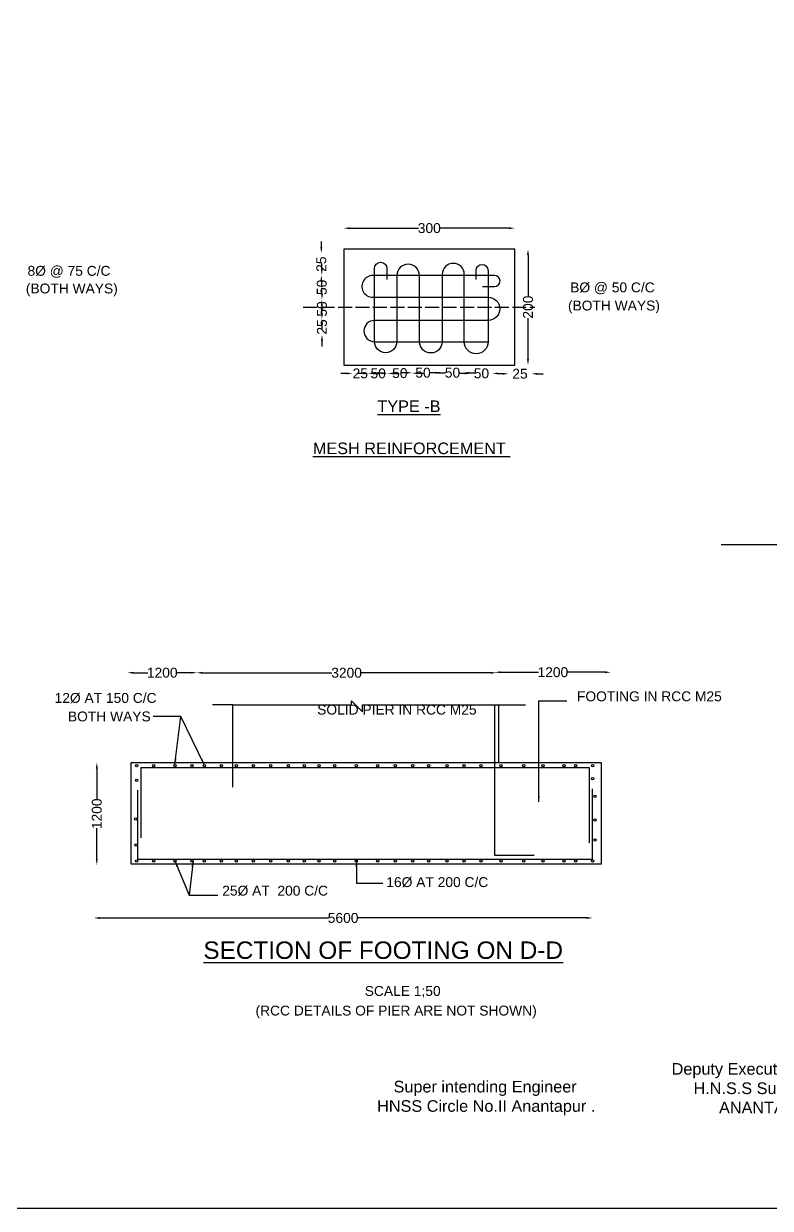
# Model space of a CAD drawing. Header units: millimetres. Extents: x 5124 to 2401919, y 2311 to 44369884.
# Drawn here: x 2382047 to 2388475, y 44348238 to 44358439 of the extents above; entities that cross this region are included whole.
import ezdxf

# ---------------------------------------------------------------- set-up
doc = ezdxf.new("R2010")
doc.units = ezdxf.units.MM
doc.header["$MEASUREMENT"] = 0
doc.linetypes.add('ACAD_ISO02W100', pattern=[15, 12, -3])
doc.layers.add('DRAWING', color=2, linetype='Continuous')
doc.layers.add('TEXT', color=7, linetype='Continuous')
doc.styles.get("Standard").update_dxf_attribs({"font": 'arial.ttf', "height": 85})
doc.dimstyles.get("Standard").update_dxf_attribs({"dimtxt": 85, "dimasz": 50, "dimexe": 0.18, "dimexo": 0.0625, "dimgap": 0.09, "dimtad": 0, "dimdec": 0, "dimzin": 0, "dimdsep": 46, "dimtxsty": 'Standard', "dimcen": 0.09, "dimse1": 1, "dimse2": 1, "dimadec": 0, "dimazin": 0, "dimtfac": 1, "dimtdec": 0, "dimtofl": 0, "dimtmove": 0, "dimatfit": 3, "dimfxl": 1, "dimtolj": 1, "dimtzin": 0, "dimarcsym": 0})

# ---------------------------------------------------------------- blocks, each defined once
blk = doc.blocks.new('*D143')
at = {"layer": 'Defpoints', "color": 0, "transparency": 16777216}
for p in [(2386275, 44356678), (2384803, 44356496), (2386275, 44356496)]:
    blk.add_point(p, dxfattribs=at)
at = {"layer": 'TEXT', "color": 0, "lineweight": -2, "transparency": 16777216}
for p, q in [((2384853, 44356678), (2385445, 44356678)), ((2386225, 44356678), (2385633, 44356678))]:
    blk.add_line(p, q, dxfattribs=at)
at = {"layer": 'TEXT', "color": 0, "transparency": 16777216}
for points in [[(2384853, 44356686), (2384853, 44356669), (2384803, 44356678)], [(2386225, 44356686), (2386225, 44356669), (2386275, 44356678)]]:
    blk.add_solid(points, dxfattribs=at)
at = {"layer": 'TEXT', "color": 0, "transparency": 16777216, "insert": (2385539, 44356678), "char_height": 85, "attachment_point": 5}
blk.add_mtext('\\A1;300', dxfattribs=at)
blk = doc.blocks.new('*D144')
at = {"layer": 'Defpoints', "color": 0, "transparency": 16777216}
for p in [(2386275, 44356496), (2386275, 44355499), (2386389, 44355499)]:
    blk.add_point(p, dxfattribs=at)
at = {"layer": 'TEXT', "color": 0, "lineweight": -2, "transparency": 16777216}
for p, q in [((2386389, 44356446), (2386389, 44356092)), ((2386389, 44355549), (2386389, 44355903))]:
    blk.add_line(p, q, dxfattribs=at)
at = {"layer": 'TEXT', "color": 0, "transparency": 16777216}
for points in [[(2386380, 44356446), (2386397, 44356446), (2386389, 44356496)], [(2386380, 44355549), (2386397, 44355549), (2386389, 44355499)]]:
    blk.add_solid(points, dxfattribs=at)
at = {"layer": 'TEXT', "color": 0, "transparency": 16777216, "insert": (2386389, 44355998), "char_height": 85, "attachment_point": 5, "rotation": 90}
blk.add_mtext('\\A1;200', dxfattribs=at)
blk = doc.blocks.new('*D145')
at = {"layer": 'Defpoints', "color": 0, "transparency": 16777216}
for p in [(2384615, 44355895), (2384666, 44355895), (2384663, 44355760)]:
    blk.add_point(p, dxfattribs=at)
at = {"layer": 'TEXT', "color": 0, "lineweight": -2, "transparency": 16777216}
for p, q in [((2384615, 44355945), (2384615, 44355995)), ((2384615, 44355710), (2384615, 44355660))]:
    blk.add_line(p, q, dxfattribs=at)
at = {"layer": 'TEXT', "color": 0, "transparency": 16777216}
for points in [[(2384607, 44355945), (2384624, 44355945), (2384615, 44355895)], [(2384607, 44355710), (2384624, 44355710), (2384615, 44355760)]]:
    blk.add_solid(points, dxfattribs=at)
at = {"layer": 'TEXT', "color": 0, "transparency": 16777216, "insert": (2384615, 44355827), "char_height": 85, "attachment_point": 5, "rotation": 90}
blk.add_mtext('\\A1;25', dxfattribs=at)
blk = doc.blocks.new('*D146')
at = {"layer": 'Defpoints', "color": 0, "transparency": 16777216}
for p in [(2384615, 44356063), (2384626, 44356063), (2384616, 44355901)]:
    blk.add_point(p, dxfattribs=at)
at = {"layer": 'TEXT', "color": 0, "lineweight": -2, "transparency": 16777216}
for p, q in [((2384615, 44356113), (2384615, 44356163)), ((2384615, 44355851), (2384615, 44355801))]:
    blk.add_line(p, q, dxfattribs=at)
at = {"layer": 'TEXT', "color": 0, "transparency": 16777216}
for points in [[(2384607, 44356113), (2384624, 44356113), (2384615, 44356063)], [(2384607, 44355851), (2384624, 44355851), (2384615, 44355901)]]:
    blk.add_solid(points, dxfattribs=at)
at = {"layer": 'TEXT', "color": 0, "transparency": 16777216, "insert": (2384615, 44355982), "char_height": 85, "attachment_point": 5, "rotation": 90}
blk.add_mtext('\\A1;50', dxfattribs=at)
blk = doc.blocks.new('*D147')
at = {"layer": 'Defpoints', "color": 0, "transparency": 16777216}
for p in [(2384614, 44356274), (2384624, 44356274), (2384615, 44356063)]:
    blk.add_point(p, dxfattribs=at)
at = {"layer": 'TEXT', "color": 0, "lineweight": -2, "transparency": 16777216}
for p, q in [((2384614, 44356324), (2384614, 44356374)), ((2384614, 44356013), (2384614, 44355963))]:
    blk.add_line(p, q, dxfattribs=at)
at = {"layer": 'TEXT', "color": 0, "transparency": 16777216}
for points in [[(2384605, 44356324), (2384622, 44356324), (2384614, 44356274)], [(2384605, 44356013), (2384622, 44356013), (2384614, 44356063)]]:
    blk.add_solid(points, dxfattribs=at)
at = {"layer": 'TEXT', "color": 0, "transparency": 16777216, "insert": (2384614, 44356168), "char_height": 85, "attachment_point": 5, "rotation": 90}
blk.add_mtext('\\A1;50', dxfattribs=at)
blk = doc.blocks.new('*D148')
at = {"layer": 'Defpoints', "color": 0, "transparency": 16777216}
for p in [(2384610, 44356462), (2384619, 44356462), (2384614, 44356274)]:
    blk.add_point(p, dxfattribs=at)
at = {"layer": 'TEXT', "color": 0, "lineweight": -2, "transparency": 16777216}
for p, q in [((2384610, 44356512), (2384610, 44356562)), ((2384610, 44356224), (2384610, 44356174))]:
    blk.add_line(p, q, dxfattribs=at)
at = {"layer": 'TEXT', "color": 0, "transparency": 16777216}
for points in [[(2384601, 44356512), (2384618, 44356512), (2384610, 44356462)], [(2384601, 44356224), (2384618, 44356224), (2384610, 44356274)]]:
    blk.add_solid(points, dxfattribs=at)
at = {"layer": 'TEXT', "color": 0, "transparency": 16777216, "insert": (2384610, 44356368), "char_height": 85, "attachment_point": 5, "rotation": 90}
blk.add_mtext('\\A1;25', dxfattribs=at)
blk = doc.blocks.new('*D149')
at = {"layer": 'Defpoints', "color": 0, "transparency": 16777216}
for p in [(2386220, 44355431), (2386420, 44355431), (2386420, 44355424)]:
    blk.add_point(p, dxfattribs=at)
at = {"layer": 'TEXT', "color": 0, "lineweight": -2, "transparency": 16777216}
for p, q in [((2386170, 44355424), (2386120, 44355424)), ((2386470, 44355424), (2386520, 44355424))]:
    blk.add_line(p, q, dxfattribs=at)
at = {"layer": 'TEXT', "color": 0, "transparency": 16777216}
for points in [[(2386170, 44355432), (2386170, 44355415), (2386220, 44355424)], [(2386470, 44355432), (2386470, 44355415), (2386420, 44355424)]]:
    blk.add_solid(points, dxfattribs=at)
at = {"layer": 'TEXT', "color": 0, "transparency": 16777216, "insert": (2386320, 44355424), "char_height": 85, "attachment_point": 5}
blk.add_mtext('\\A1;25', dxfattribs=at)
blk = doc.blocks.new('*D150')
at = {"layer": 'Defpoints', "color": 0, "transparency": 16777216}
for p in [(2385012, 44355427), (2384877, 44355379), (2385012, 44355376)]:
    blk.add_point(p, dxfattribs=at)
at = {"layer": 'TEXT', "color": 0, "lineweight": -2, "transparency": 16777216}
for p, q in [((2384827, 44355427), (2384777, 44355427)), ((2385062, 44355427), (2385112, 44355427))]:
    blk.add_line(p, q, dxfattribs=at)
at = {"layer": 'TEXT', "color": 0, "transparency": 16777216}
for points in [[(2384827, 44355435), (2384827, 44355419), (2384877, 44355427)], [(2385062, 44355435), (2385062, 44355419), (2385012, 44355427)]]:
    blk.add_solid(points, dxfattribs=at)
at = {"layer": 'TEXT', "color": 0, "transparency": 16777216, "insert": (2384945, 44355427), "char_height": 85, "attachment_point": 5}
blk.add_mtext('\\A1;25', dxfattribs=at)
blk = doc.blocks.new('*D151')
at = {"layer": 'Defpoints', "color": 0, "transparency": 16777216}
for p in [(2385018, 44355426), (2385180, 44355427), (2385180, 44355417)]:
    blk.add_point(p, dxfattribs=at)
at = {"layer": 'TEXT', "color": 0, "lineweight": -2, "transparency": 16777216}
for p, q in [((2384968, 44355427), (2384918, 44355427)), ((2385230, 44355427), (2385280, 44355427))]:
    blk.add_line(p, q, dxfattribs=at)
at = {"layer": 'TEXT', "color": 0, "transparency": 16777216}
for points in [[(2384968, 44355435), (2384968, 44355419), (2385018, 44355427)], [(2385230, 44355435), (2385230, 44355419), (2385180, 44355427)]]:
    blk.add_solid(points, dxfattribs=at)
at = {"layer": 'TEXT', "color": 0, "transparency": 16777216, "insert": (2385099, 44355427), "char_height": 85, "attachment_point": 5}
blk.add_mtext('\\A1;50', dxfattribs=at)
blk = doc.blocks.new('*D152')
at = {"layer": 'Defpoints', "color": 0, "transparency": 16777216}
for p in [(2385180, 44355427), (2385391, 44355429), (2385391, 44355418)]:
    blk.add_point(p, dxfattribs=at)
at = {"layer": 'TEXT', "color": 0, "lineweight": -2, "transparency": 16777216}
for p, q in [((2385130, 44355429), (2385080, 44355429)), ((2385441, 44355429), (2385491, 44355429))]:
    blk.add_line(p, q, dxfattribs=at)
at = {"layer": 'TEXT', "color": 0, "transparency": 16777216}
for points in [[(2385130, 44355437), (2385130, 44355420), (2385180, 44355429)], [(2385441, 44355437), (2385441, 44355420), (2385391, 44355429)]]:
    blk.add_solid(points, dxfattribs=at)
at = {"layer": 'TEXT', "color": 0, "transparency": 16777216, "insert": (2385285, 44355429), "char_height": 85, "attachment_point": 5}
blk.add_mtext('\\A1;50', dxfattribs=at)
blk = doc.blocks.new('*D153')
at = {"layer": 'Defpoints', "color": 0, "transparency": 16777216}
for p in [(2385391, 44355429), (2385579, 44355433), (2385579, 44355423)]:
    blk.add_point(p, dxfattribs=at)
at = {"layer": 'TEXT', "color": 0, "lineweight": -2, "transparency": 16777216}
for p, q in [((2385341, 44355433), (2385291, 44355433)), ((2385629, 44355433), (2385679, 44355433))]:
    blk.add_line(p, q, dxfattribs=at)
at = {"layer": 'TEXT', "color": 0, "transparency": 16777216}
for points in [[(2385341, 44355441), (2385341, 44355424), (2385391, 44355433)], [(2385629, 44355441), (2385629, 44355424), (2385579, 44355433)]]:
    blk.add_solid(points, dxfattribs=at)
at = {"layer": 'TEXT', "color": 0, "transparency": 16777216, "insert": (2385485, 44355433), "char_height": 85, "attachment_point": 5}
blk.add_mtext('\\A1;50', dxfattribs=at)
blk = doc.blocks.new('*D154')
at = {"layer": 'Defpoints', "color": 0, "transparency": 16777216}
for p in [(2385645, 44355429), (2385833, 44355433), (2385833, 44355423)]:
    blk.add_point(p, dxfattribs=at)
at = {"layer": 'TEXT', "color": 0, "lineweight": -2, "transparency": 16777216}
for p, q in [((2385595, 44355433), (2385545, 44355433)), ((2385883, 44355433), (2385933, 44355433))]:
    blk.add_line(p, q, dxfattribs=at)
at = {"layer": 'TEXT', "color": 0, "transparency": 16777216}
for points in [[(2385595, 44355441), (2385595, 44355424), (2385645, 44355433)], [(2385883, 44355441), (2385883, 44355424), (2385833, 44355433)]]:
    blk.add_solid(points, dxfattribs=at)
at = {"layer": 'TEXT', "color": 0, "transparency": 16777216, "insert": (2385739, 44355433), "char_height": 85, "attachment_point": 5}
blk.add_mtext('\\A1;50', dxfattribs=at)
blk = doc.blocks.new('*D155')
at = {"layer": 'Defpoints', "color": 0, "transparency": 16777216}
for p in [(2385894, 44355423), (2386082, 44355427), (2386082, 44355418)]:
    blk.add_point(p, dxfattribs=at)
at = {"layer": 'TEXT', "color": 0, "lineweight": -2, "transparency": 16777216}
for p, q in [((2385844, 44355427), (2385794, 44355427)), ((2386132, 44355427), (2386182, 44355427))]:
    blk.add_line(p, q, dxfattribs=at)
at = {"layer": 'TEXT', "color": 0, "transparency": 16777216}
for points in [[(2385844, 44355435), (2385844, 44355419), (2385894, 44355427)], [(2386132, 44355435), (2386132, 44355419), (2386082, 44355427)]]:
    blk.add_solid(points, dxfattribs=at)
at = {"layer": 'TEXT', "color": 0, "transparency": 16777216, "insert": (2385988, 44355427), "char_height": 85, "attachment_point": 5}
blk.add_mtext('\\A1;50', dxfattribs=at)
blk = doc.blocks.new('*D164')
at = {"layer": 'Defpoints', "color": 0, "transparency": 16777216}
for p in [(2382677, 44352075), (2382969, 44352075), (2382969, 44351195)]:
    blk.add_point(p, dxfattribs=at)
at = {"layer": 'TEXT', "color": 0, "lineweight": -2, "transparency": 16777216}
for p, q in [((2382677, 44352025), (2382677, 44351758)), ((2382677, 44351245), (2382677, 44351512))]:
    blk.add_line(p, q, dxfattribs=at)
at = {"layer": 'TEXT', "color": 0, "transparency": 16777216}
for points in [[(2382668, 44352025), (2382685, 44352025), (2382677, 44352075)], [(2382668, 44351245), (2382685, 44351245), (2382677, 44351195)]]:
    blk.add_solid(points, dxfattribs=at)
at = {"layer": 'TEXT', "color": 0, "transparency": 16777216, "insert": (2382677, 44351635), "char_height": 85, "attachment_point": 5, "rotation": 90}
blk.add_mtext('\\A1;1200', dxfattribs=at)
blk = doc.blocks.new('*D165')
at = {"layer": 'Defpoints', "color": 0, "transparency": 16777216}
for p in [(2382650, 44350895), (2386945, 44350895), (2386945, 44350738)]:
    blk.add_point(p, dxfattribs=at)
at = {"layer": 'TEXT', "color": 0, "lineweight": -2, "transparency": 16777216}
for p, q in [((2382700, 44350738), (2384670, 44350738)), ((2386895, 44350738), (2384924, 44350738))]:
    blk.add_line(p, q, dxfattribs=at)
at = {"layer": 'TEXT', "color": 0, "transparency": 16777216}
for points in [[(2382700, 44350746), (2382700, 44350730), (2382650, 44350738)], [(2386895, 44350746), (2386895, 44350730), (2386945, 44350738)]]:
    blk.add_solid(points, dxfattribs=at)
at = {"layer": 'TEXT', "color": 0, "transparency": 16777216, "insert": (2384797, 44350738), "char_height": 85, "attachment_point": 5}
blk.add_mtext('\\A1;5600', dxfattribs=at)
blk = doc.blocks.new('*D166')
at = {"layer": 'Defpoints', "color": 0, "transparency": 16777216}
for p in [(2382940, 44352850), (2383540, 44352850), (2383540, 44352850)]:
    blk.add_point(p, dxfattribs=at)
at = {"layer": 'TEXT', "color": 0, "lineweight": -2, "transparency": 16777216}
for p, q in [((2382990, 44352850), (2383117, 44352850)), ((2383490, 44352850), (2383363, 44352850))]:
    blk.add_line(p, q, dxfattribs=at)
at = {"layer": 'TEXT', "color": 0, "transparency": 16777216}
for points in [[(2382990, 44352858), (2382990, 44352842), (2382940, 44352850)], [(2383490, 44352858), (2383490, 44352842), (2383540, 44352850)]]:
    blk.add_solid(points, dxfattribs=at)
at = {"layer": 'TEXT', "color": 0, "transparency": 16777216, "insert": (2383240, 44352850), "char_height": 85, "attachment_point": 5}
blk.add_mtext('\\A1;1200', dxfattribs=at)
blk = doc.blocks.new('*D167')
at = {"layer": 'Defpoints', "color": 0, "transparency": 16777216}
for p in [(2383536, 44352850), (2386117, 44352850), (2386117, 44352849)]:
    blk.add_point(p, dxfattribs=at)
at = {"layer": 'TEXT', "color": 0, "lineweight": -2, "transparency": 16777216}
for p, q in [((2383586, 44352849), (2384700, 44352849)), ((2386067, 44352849), (2384953, 44352849))]:
    blk.add_line(p, q, dxfattribs=at)
at = {"layer": 'TEXT', "color": 0, "transparency": 16777216}
for points in [[(2383586, 44352858), (2383586, 44352841), (2383536, 44352849)], [(2386067, 44352858), (2386067, 44352841), (2386117, 44352849)]]:
    blk.add_solid(points, dxfattribs=at)
at = {"layer": 'TEXT', "color": 0, "transparency": 16777216, "insert": (2384827, 44352849), "char_height": 85, "attachment_point": 5}
blk.add_mtext('\\A1;3200', dxfattribs=at)
blk = doc.blocks.new('*D168')
at = {"layer": 'Defpoints', "color": 0, "transparency": 16777216}
for p in [(2386103, 44352852), (2387103, 44352854), (2387103, 44352852)]:
    blk.add_point(p, dxfattribs=at)
at = {"layer": 'TEXT', "color": 0, "lineweight": -2, "transparency": 16777216}
for p, q in [((2386153, 44352854), (2386480, 44352854)), ((2387053, 44352854), (2386726, 44352854))]:
    blk.add_line(p, q, dxfattribs=at)
at = {"layer": 'TEXT', "color": 0, "transparency": 16777216}
for points in [[(2386153, 44352862), (2386153, 44352846), (2386103, 44352854)], [(2387053, 44352862), (2387053, 44352846), (2387103, 44352854)]]:
    blk.add_solid(points, dxfattribs=at)
at = {"layer": 'TEXT', "color": 0, "transparency": 16777216, "insert": (2386603, 44352854), "char_height": 85, "attachment_point": 5}
blk.add_mtext('\\A1;1200', dxfattribs=at)

msp = doc.modelspace()

# ---------------------------------------------------------------- linework, layer by layer
at = {"layer": 'DRAWING', "color": 0}
for points in [[(2384803.3, 44355499), (2386274.7, 44355499), (2386274.7, 44356496.3), (2384803.3, 44356496.3)], [(2382968.8, 44351203.6), (2387021, 44351203.6), (2387021, 44352075.1), (2382968.8, 44352075.1)]]:
    msp.add_lwpolyline(points, close=True, dxfattribs=at)
for points in [[(2385650, 44356279.3), (2385650, 44355700.5, -1), (2385455.2, 44355700.5), (2385455.2, 44356269.4, 1), (2385259.3, 44356269.4), (2385259.3, 44355700.5, -1), (2385067.3, 44355700.5), (2385067.3, 44356331, -1), (2385173.6, 44356331), (2385173.6, 44356236.4)], [(2385941.8, 44356236), (2385941.8, 44356313.5, -1), (2386044.8, 44356313.5), (2386044.8, 44355698.5, -1), (2385840.4, 44355698.5), (2385840.4, 44356279.3, 1), (2385650, 44356279.3)], [(2385996.2, 44356174.6), (2386100.2, 44356174.6, 1), (2386100.2, 44356270.1), (2385052.7, 44356270.1, 1.0813357), (2385067.3, 44356083.6), (2386044.8, 44356083.6, -1), (2386044.8, 44355883.1), (2385067.3, 44355883.1, 1), (2385067.3, 44355700.5), (2386044.8, 44355700.5)]]:
    msp.add_lwpolyline(points, format="xyb", dxfattribs=at)
at = {"layer": 'DRAWING', "color": 0, "linetype": 'ACAD_ISO02W100', "ltscale": 10}
msp.add_lwpolyline([(2384454.3, 44355997.7), (2386448.9, 44355997.7)], dxfattribs=at)
at = {"layer": 'DRAWING', "color": 0}
for points in [[(2389992.3, 44353952.4), (2388051.6, 44353952.4)], [(2383847.6, 44351864.3), (2383847.6, 44352573.8), (2383673.9, 44352573.8)], [(2383847.6, 44352573.8), (2384869, 44352573.8), (2384869, 44352607.7), (2384963.8, 44352513.8), (2384963.8, 44352573.8), (2386366.4, 44352573.8)], [(2386101.3, 44352573.8), (2386101.3, 44351278.7), (2386441.5, 44351278.7)], [(2386136.8, 44352075.1), (2386136.8, 44352573.8)], [(2386917.6, 44351384.4), (2386917.6, 44352032), (2383054.4, 44352032), (2383054.4, 44351427.1)], [(2383027.3, 44351839), (2383027.3, 44351244.3), (2386943.3, 44351244.3), (2386943.3, 44351851)]]:
    msp.add_lwpolyline(points, dxfattribs=at)
for centre in [(2383019.2, 44352049.7), (2383167.1, 44352049.7), (2383349, 44352049.7), (2383495.2, 44352049.7), (2383601.2, 44352049.7), (2383748.4, 44352049.7), (2383878.2, 44352049.7), (2384023.3, 44352049.7), (2384172.8, 44352049.7), (2384325.6, 44352049.7), (2384462.1, 44352049.7), (2384589.3, 44352049.7), (2384725.4, 44352049.7), (2384911, 44352049.7), (2385095.9, 44352049.7), (2385245.9, 44352049.7), (2385396.5, 44352049.7), (2385532.6, 44352049.7), (2385690.6, 44352049.7), (2385839.2, 44352049.7), (2385985.2, 44352049.7), (2386156.1, 44352049.7), (2386352.8, 44352049.7), (2386519.3, 44352049.7), (2386699.3, 44352049.7), (2386798.2, 44352049.7), (2386945.2, 44352049.7), (2383019.2, 44351924.6), (2386945.2, 44351936.7), (2386966.8, 44351785.1), (2383011.8, 44351591.2), (2386966.8, 44351582.9), (2383015, 44351367.7), (2386966.8, 44351408.1), (2383020.1, 44351229.5), (2383167.1, 44351229.5), (2383349, 44351229.5), (2383495.2, 44351229.5), (2383601.2, 44351229.5), (2383748.4, 44351229.5), (2383878.2, 44351229.5), (2384023.3, 44351229.5), (2384172.8, 44351229.5), (2384325.6, 44351229.5), (2384462.1, 44351229.5), (2384589.3, 44351229.5), (2384725.4, 44351229.5), (2384911, 44351229.5), (2385095.9, 44351229.5), (2385245.9, 44351229.5), (2385396.5, 44351229.5), (2385532.6, 44351229.5), (2385690.6, 44351229.5), (2385839.2, 44351229.5), (2385985.2, 44351229.5), (2386156.1, 44351229.5), (2386352.8, 44351229.5), (2386519.3, 44351229.5), (2386699.3, 44351229.5), (2386798.2, 44351229.5), (2386945.2, 44351229.5)]:
    msp.add_circle(centre, 10.1, dxfattribs=at)
at = {"layer": 'TEXT'}
msp.add_lwpolyline([(2401919.4, 44369883.7), (2370580.1, 44369883.7), (2370580.1, 44348238.1), (2401919.4, 44348238.1)], close=True, dxfattribs=at)

# ---------------------------------------------------------------- texts
at = {"layer": 'TEXT', "color": 0}
for s, height, p in [('8Ø @ 75 C/C', 85, (2382080.2, 44356267.9)), ('BØ @ 50 C/C', 85, (2386752.1, 44356125.6)), ('(BOTH WAYS)', 85, (2382065.7, 44356116)), ('(BOTH WAYS)', 85, (2386732.9, 44355969.1)), ('%%UTYPE -B', 100, (2385092.3, 44355094.5)), ('%%UMESH REINFORCEMENT ', 100, (2384537.2, 44354731.9)), ('12Ø AT 150 C/C', 85, (2382313.5, 44352590.3)), ('FOOTING IN RCC M25', 85, (2386810.6, 44352604.2)), ('SOLID PIER IN RCC M25', 85, (2384574.1, 44352489.5)), ('BOTH WAYS', 85, (2382428.1, 44352430.9)), ('25Ø AT  200 C/C', 85, (2383756.5, 44350930.8)), ('16Ø AT 200 C/C', 85, (2385169.3, 44351004.3)), ('%%USECTION OF FOOTING ON D-D', 150, (2383594.1, 44350385.9)), ('SCALE 1;50', 85, (2384983.4, 44350067)), ('(RCC DETAILS OF PIER ARE NOT SHOWN)', 85, (2384043.3, 44349898.2))]:
    msp.add_text(s, height=height, dxfattribs=at).set_placement(p)
at = {"layer": 'TEXT', "color": 0, "char_height": 100, "attachment_point": 1}
for s, insert, width in [('\\pi239.33;Deputy Executive Engineer  \\P\\pi427.94;H.N.S.S Sub Division  \\P\\pi647.55;ANANTAPUR ', (2387386, 44349488.5), 2154.928), ('\\pi153.31;Super intending Engineer  \\P\\pi11.664;HNSS Circle No.II Anantapur .', (2385078.2, 44349335.7), 1878.922)]:
    msp.add_mtext(s, dxfattribs=dict(at, insert=insert, width=width))

# ---------------------------------------------------------------- dimensions: what is measured, and where the dimension line sits
at = {"layer": 'TEXT', "color": 0}
for base, p1, p2, text, picture, middle in [((2386274.7, 44356677.6), (2384803.3, 44356496.3), (2386274.7, 44356496.3), '300', '*D143', (2385539, 44356677.6)), ((2385012.2, 44355426.8), (2384877.1, 44355378.9), (2385012.2, 44355376.4), '25', '*D150', (2384944.6, 44355426.8)), ((2385179.9, 44355426.8), (2385017.8, 44355425.9), (2385179.9, 44355416.7), '50', '*D151', (2385098.8, 44355426.8)), ((2385390.8, 44355428.6), (2385179.9, 44355426.8), (2385390.8, 44355418.3), '50', '*D152', (2385285.3, 44355428.6)), ((2385579.1, 44355432.7), (2385390.8, 44355428.6), (2385579.1, 44355423.5), '50', '*D153', (2385485, 44355432.7)), ((2385833, 44355432.7), (2385644.7, 44355428.6), (2385833, 44355423.5), '50', '*D154', (2385738.9, 44355432.7)), ((2386420.2, 44355423.6), (2386219.5, 44355430.6), (2386420.2, 44355430.6), '25', '*D149', (2386319.9, 44355423.6)), ((2383539.8, 44352850), (2382940, 44352850), (2383539.8, 44352850), '1200', '*D166', (2383239.9, 44352850)), ((2386117.3, 44352849.3), (2383536, 44352850), (2386117.3, 44352850), '3200', '*D167', (2384826.7, 44352849.3)), ((2387102.7, 44352854), (2386102.6, 44352851.6), (2387102.7, 44352851.6), '1200', '*D168', (2386602.7, 44352854)), ((2386944.6, 44350738), (2382649.7, 44350895.3), (2386944.6, 44350895.3), '5600', '*D165', (2384797.2, 44350738))]:
    dim = msp.add_linear_dim(base=base, p1=p1, p2=p2, text=text, dimstyle='Standard', dxfattribs=at)
    dim.commit()
    dim.dimension.update_dxf_attribs({"geometry": picture, "text_midpoint": middle})
for base, p1, p2, text, picture, middle in [((2384609.5, 44356462), (2384613.7, 44356273.7), (2384618.8, 44356462), '25', '*D148', (2384609.5, 44356367.8)), ((2386388.7, 44355499), (2386274.7, 44356496.3), (2386274.7, 44355499), '200', '*D144', (2386388.7, 44355997.7)), ((2384613.7, 44356273.7), (2384615.4, 44356062.7), (2384624, 44356273.7), '50', '*D147', (2384613.7, 44356168.2)), ((2384615.4, 44356062.7), (2384616.4, 44355900.7), (2384625.5, 44356062.7), '50', '*D146', (2384615.4, 44355981.7)), ((2384615.4, 44355895), (2384663.3, 44355759.9), (2384665.9, 44355895), '25', '*D145', (2384615.4, 44355827.5)), ((2382676.6, 44352075.1), (2382968.8, 44351195.4), (2382968.8, 44352075.1), '1200', '*D164', (2382676.6, 44351635.2))]:
    dim = msp.add_linear_dim(base=base, p1=p1, p2=p2, angle=90, text=text, dimstyle='Standard', dxfattribs=at)
    dim.commit()
    dim.dimension.update_dxf_attribs({"geometry": picture, "text_midpoint": middle})
dim = msp.add_linear_dim(base=(2386082.4, 44355427.1), p1=(2385894.1, 44355423), p2=(2386082.4, 44355417.8), text='50', dimstyle='Standard', dxfattribs=at)
dim.commit()
dim.dimension.update_dxf_attribs({"geometry": '*D155', "text_midpoint": (2385988.3, 44355427.1), "dimtype": 160})

# ---------------------------------------------------------------- leaders
for points in [[(2386482.5, 44351739.2), (2386482.5, 44352609.2), (2386722.5, 44352609.2)], [(2383601.2, 44352059.8), (2383400.8, 44352473.6), (2383161.6, 44352473.6)], [(2383349, 44352059.8), (2383400.8, 44352473.6)], [(2383349, 44351229.5), (2383470.6, 44350933.8), (2383718.7, 44350933.8)], [(2383505.3, 44351229.5), (2383470.6, 44350933.8)], [(2384911, 44351229.5), (2384911, 44351037.8), (2385138.8, 44351037.8)]]:
    msp.add_leader(points, dimstyle='Standard', override={"dimgap": 0.09, "dimtad": 0}, dxfattribs=at)

doc.saveas('drawing.dxf')
